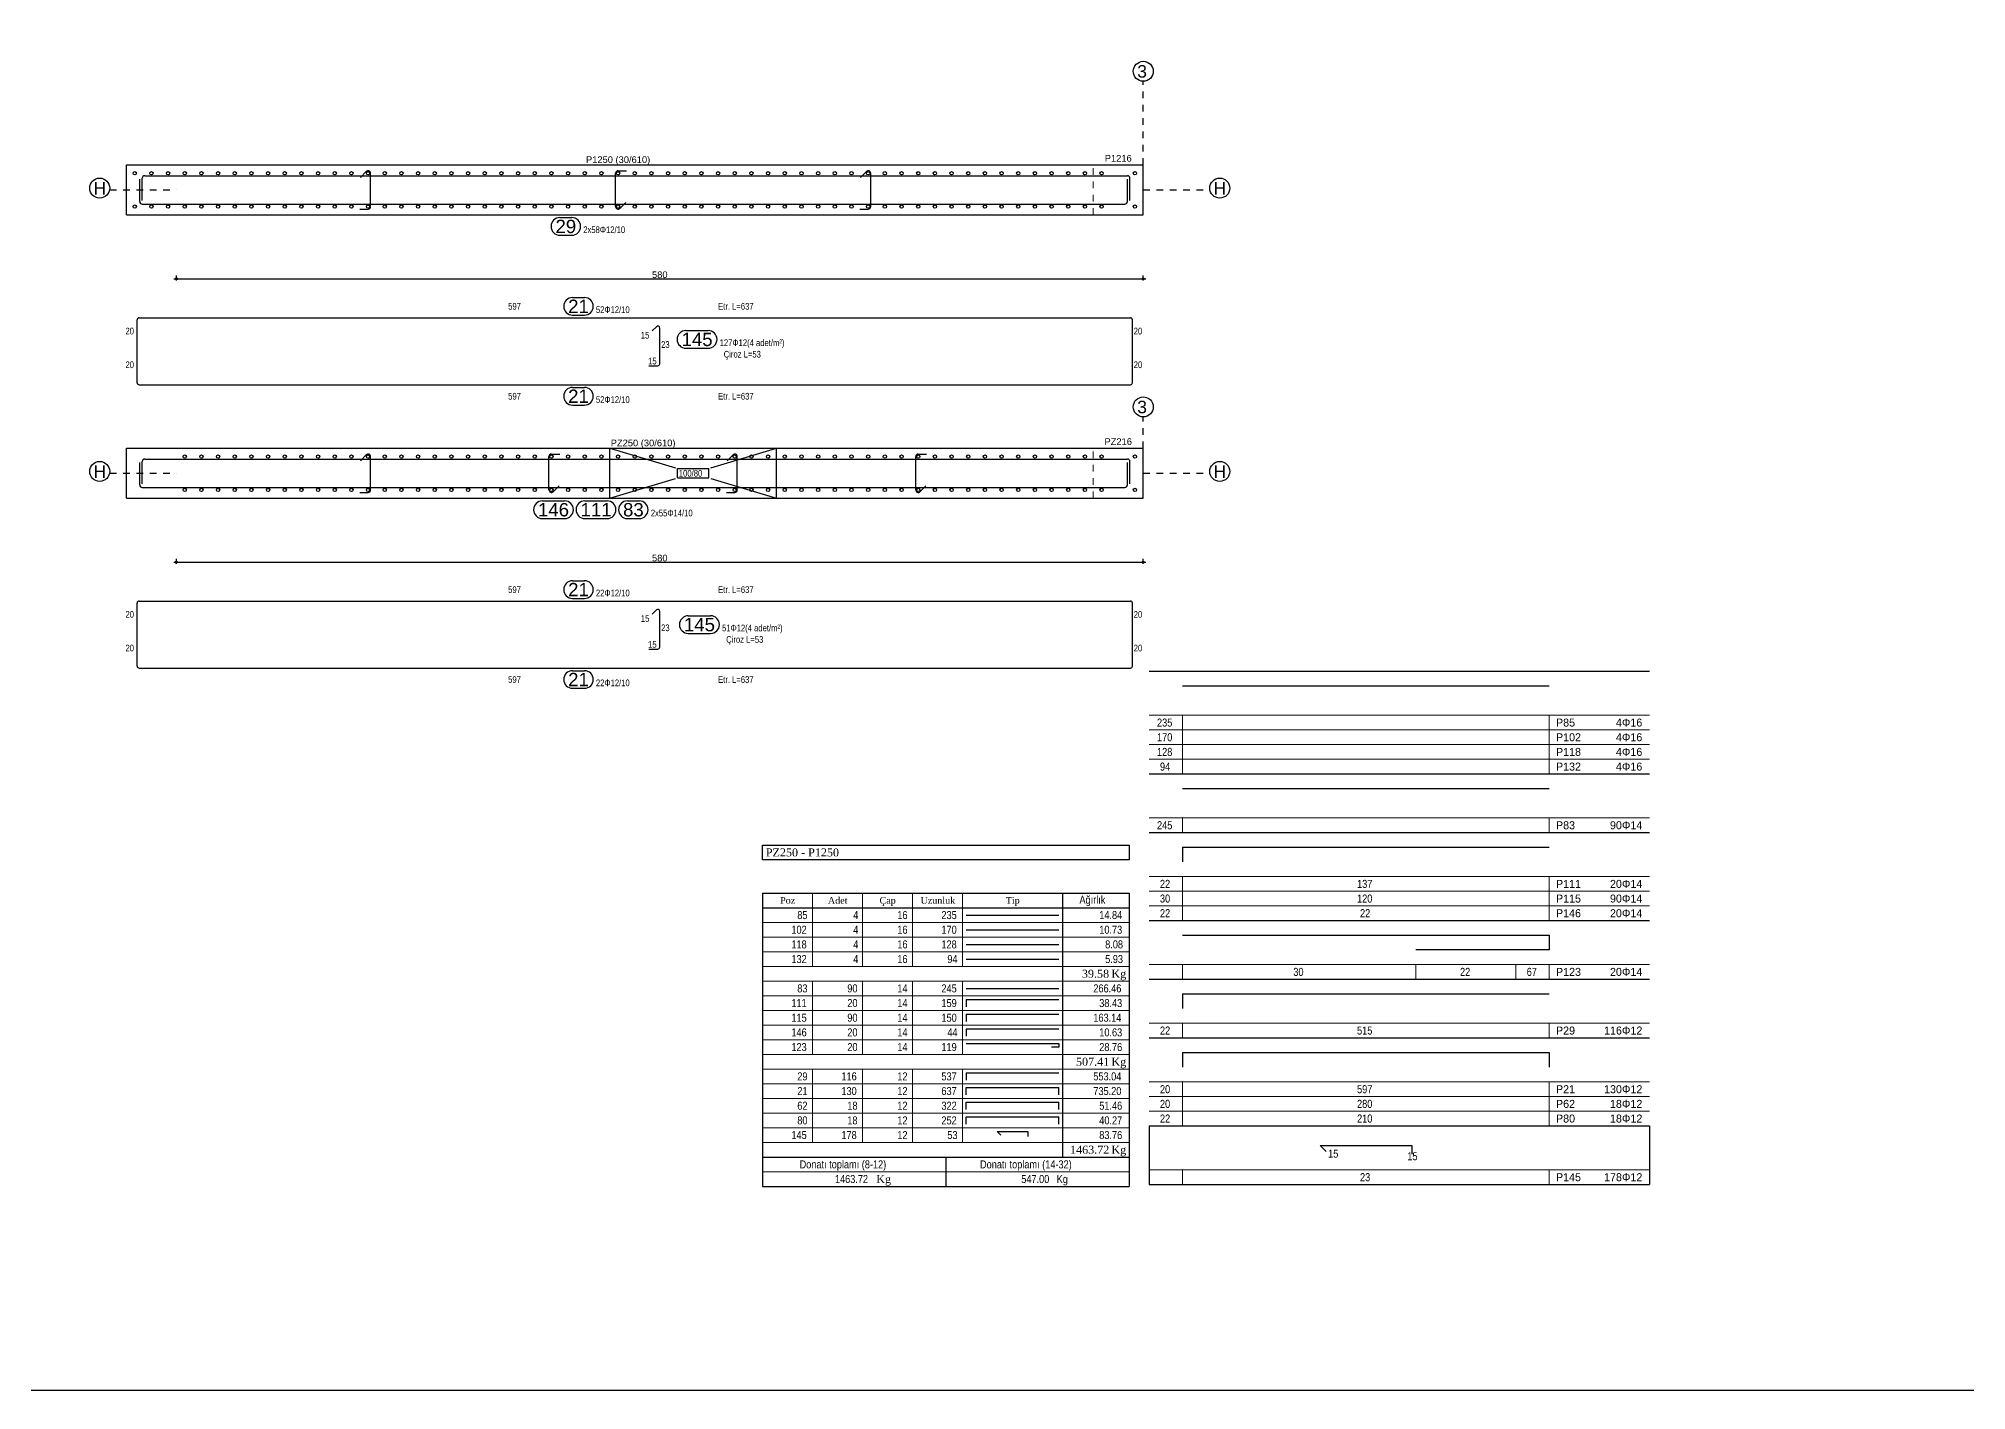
# Model space of a CAD drawing. Header units: metres. Extents: x 419734 to 420376, y 4564732 to 4565123.
# Drawn here: x 420259.06 to 420287.98, y 4564863.89 to 4564884.17 of the extents above; entities that cross this region are included whole.
import ezdxf

# ---------------------------------------------------------------- set-up
doc = ezdxf.new("R2010")
doc.units = ezdxf.units.M
doc.linetypes.add('HIDDEN4', pattern=[0.09375, 0.0625, -0.03125])
doc.linetypes.add('TRATTO-PUNTO', pattern=[1, 0.5, -0.25, 0, -0.25])
for name, color, linetype in [('Standart', 7, 'Continuous'), ('SW_ASSI', 7, 'TRATTO-PUNTO'), ('SW_DIM', 33, 'Continuous'), ('SW_MAGRONE', 2, 'Continuous'), ('SW_QUOTE', 1, 'Continuous'), ('SW_SEZIONI-ARMATURA', 3, 'Continuous'), ('SW_TXT_TESTI', 1, 'Continuous')]:
    doc.layers.add(name, color=color, linetype=linetype)
doc.styles.add('arial_1_18', font='arial.ttf', dxfattribs={"height": 0.2})
doc.styles.add('SWS', font='ARIALN.TTF')
doc.styles.add('symbol_1_18', font='symbol.ttf', dxfattribs={"height": 0.2})
doc.styles.add('times new roman_1_18', font='times.ttf', dxfattribs={"height": 0.2})

msp = doc.modelspace()

# ---------------------------------------------------------------- linework, layer by layer
for centre in [(420275.63051, 4564883.6815), (420259.98006, 4564881.92911), (420276.77768, 4564881.92911), (420275.63051, 4564878.64682), (420259.98006, 4564877.67911), (420276.77768, 4564877.67911)]:
    msp.add_circle(centre, 0.15)
at = {"layer": 'Standart', "color": 2}
msp.add_lwpolyline([(420376.27637, 4564863.89188), (419946.10266, 4564863.89188), (419946.10266, 4564905.93855)], dxfattribs=at)
at = {"layer": 'Standart', "color": 1, "linetype": 'HIDDEN4', "lineweight": 5}
for points in [[(420274.87996, 4564881.52647), (420274.87996, 4564882.27647)], [(420274.87996, 4564877.27647), (420274.87996, 4564878.02647)]]:
    msp.add_lwpolyline(points, dxfattribs=at)
at = {"layer": 'Standart', "color": 1, "linetype": 'Continuous', "lineweight": 5}
for points in [[(420275.71994, 4564874.02111), (420283.21994, 4564874.02111)], [(420275.71994, 4564873.80111), (420283.21994, 4564873.80111)], [(420276.21994, 4564874.02111), (420276.21994, 4564873.14111)], [(420281.71994, 4564874.02111), (420281.71994, 4564873.14111)], [(420275.71994, 4564873.58111), (420283.21994, 4564873.58111)], [(420275.71994, 4564873.36111), (420283.21994, 4564873.36111)], [(420275.71994, 4564872.48111), (420283.21994, 4564872.48111)], [(420276.21994, 4564872.48111), (420276.21994, 4564872.26111)], [(420281.71994, 4564872.48111), (420281.71994, 4564872.26111)], [(420275.71994, 4564871.60111), (420283.21994, 4564871.60111)], [(420276.21994, 4564871.60111), (420276.21994, 4564870.94111)], [(420281.71994, 4564871.60111), (420281.71994, 4564870.94111)], [(420270.66987, 4564871.35353), (420270.66987, 4564870.25353)], [(420271.41987, 4564871.35353), (420271.41987, 4564870.25353)], [(420272.16987, 4564871.35353), (420272.16987, 4564870.25353)], [(420272.91987, 4564871.35353), (420272.91987, 4564870.25353)], [(420275.71994, 4564871.38111), (420283.21994, 4564871.38111)], [(420275.71994, 4564871.16111), (420283.21994, 4564871.16111)], [(420269.91987, 4564870.91353), (420275.41987, 4564870.91353)], [(420269.91987, 4564870.69353), (420275.41987, 4564870.69353)], [(420269.91987, 4564870.47353), (420275.41987, 4564870.47353)], [(420275.71994, 4564870.28111), (420283.21994, 4564870.28111)], [(420276.21994, 4564870.28111), (420276.21994, 4564870.06111)], [(420279.71994, 4564870.28111), (420279.71994, 4564870.06111)], [(420281.21994, 4564870.28111), (420281.21994, 4564870.06111)], [(420281.71994, 4564870.28111), (420281.71994, 4564870.06111)], [(420269.91987, 4564870.25353), (420275.41987, 4564870.25353)], [(420269.91987, 4564870.03353), (420275.41987, 4564870.03353)], [(420270.66987, 4564870.03353), (420270.66987, 4564868.93353)], [(420271.41987, 4564870.03353), (420271.41987, 4564868.93353)], [(420272.16987, 4564870.03353), (420272.16987, 4564868.93353)], [(420272.91987, 4564870.03353), (420272.91987, 4564868.93353)], [(420269.91987, 4564869.81353), (420275.41987, 4564869.81353)], [(420269.91987, 4564869.59353), (420275.41987, 4564869.59353)], [(420269.91987, 4564869.37353), (420275.41987, 4564869.37353)], [(420269.91987, 4564869.15353), (420275.41987, 4564869.15353)], [(420275.71994, 4564869.40111), (420283.21994, 4564869.40111)], [(420276.21994, 4564869.40111), (420276.21994, 4564869.18111)], [(420281.71994, 4564869.40111), (420281.71994, 4564869.18111)], [(420269.91987, 4564868.93353), (420275.41987, 4564868.93353)], [(420269.91987, 4564868.71353), (420275.41987, 4564868.71353)], [(420270.66987, 4564868.71353), (420270.66987, 4564867.61353)], [(420271.41987, 4564868.71353), (420271.41987, 4564867.61353)], [(420272.16987, 4564868.71353), (420272.16987, 4564867.61353)], [(420272.91987, 4564868.71353), (420272.91987, 4564867.61353)], [(420269.91987, 4564868.49353), (420275.41987, 4564868.49353)], [(420269.91987, 4564868.27353), (420275.41987, 4564868.27353)], [(420275.71994, 4564868.52111), (420283.21994, 4564868.52111)], [(420275.71994, 4564868.30111), (420283.21994, 4564868.30111)], [(420276.21994, 4564868.52111), (420276.21994, 4564867.86111)], [(420281.71994, 4564868.52111), (420281.71994, 4564867.86111)], [(420269.91987, 4564868.05353), (420275.41987, 4564868.05353)], [(420275.71994, 4564868.08111), (420283.21994, 4564868.08111)], [(420269.91987, 4564867.83353), (420275.41987, 4564867.83353)], [(420269.91987, 4564867.61353), (420275.41987, 4564867.61353)], [(420269.91987, 4564867.17353), (420275.41987, 4564867.17353)], [(420275.71994, 4564867.20111), (420283.21994, 4564867.20111)], [(420276.21994, 4564867.20111), (420276.21994, 4564866.98111)], [(420281.71994, 4564867.20111), (420281.71994, 4564866.98111)]]:
    msp.add_lwpolyline(points, dxfattribs=at)
at = {"layer": 'SW_ASSI', "ltscale": 0.2}
for points in [[(420275.62996, 4564882.27647), (420275.62996, 4564883.52647)], [(420260.12996, 4564881.90147), (420261.12996, 4564881.90147)], [(420275.62996, 4564881.90147), (420276.62996, 4564881.90147)], [(420275.62996, 4564878.02647), (420275.62996, 4564878.49178)], [(420260.12996, 4564877.65147), (420261.12996, 4564877.65147)], [(420275.62996, 4564877.65147), (420276.62996, 4564877.65147)]]:
    msp.add_lwpolyline(points, dxfattribs=at)
at = {"layer": 'SW_DIM', "ltscale": 0.5}
for points in [[(420261.08996, 4564880.56647), (420275.66996, 4564880.56647)], [(420261.12996, 4564880.54147), (420261.12996, 4564880.61647)], [(420275.62996, 4564880.54147), (420275.62996, 4564880.61647)], [(420261.12996, 4564876.29147), (420261.12996, 4564876.36647)], [(420275.62996, 4564876.29147), (420275.62996, 4564876.36647)], [(420261.08996, 4564876.31647), (420275.66996, 4564876.31647)]]:
    msp.add_lwpolyline(points, dxfattribs=at)
for centre in [(420261.12996, 4564880.56647), (420275.62996, 4564880.56647), (420261.12996, 4564876.31647), (420275.62996, 4564876.31647)]:
    msp.add_circle(centre, 0.015, dxfattribs=at)
at = {"layer": 'SW_MAGRONE'}
for points in [[(420260.37996, 4564882.27647), (420275.62996, 4564882.27647)], [(420260.37996, 4564881.52647), (420260.37996, 4564882.27647)], [(420275.62996, 4564881.52647), (420275.62996, 4564882.27647)], [(420260.37996, 4564881.52647), (420275.62996, 4564881.52647)], [(420260.37996, 4564878.02647), (420275.62996, 4564878.02647)], [(420260.37996, 4564877.27647), (420260.37996, 4564878.02647)], [(420267.62996, 4564877.27647), (420267.62996, 4564878.02647)], [(420267.62996, 4564878.02647), (420268.61329, 4564877.73147)], [(420269.14662, 4564877.73147), (420270.12996, 4564878.02647)], [(420270.12996, 4564877.27647), (420270.12996, 4564878.02647)], [(420275.62996, 4564877.27647), (420275.62996, 4564878.02647)], [(420267.62996, 4564877.27647), (420268.61329, 4564877.57147)], [(420268.64631, 4564877.72147), (420269.11361, 4564877.72147)], [(420268.64631, 4564877.58147), (420268.64631, 4564877.72147)], [(420268.64631, 4564877.58147), (420269.11361, 4564877.58147)], [(420269.11361, 4564877.58147), (420269.11361, 4564877.72147)], [(420269.14662, 4564877.57147), (420270.12996, 4564877.27647)], [(420260.37996, 4564877.27647), (420275.62996, 4564877.27647)]]:
    msp.add_lwpolyline(points, dxfattribs=at)
at = {"layer": 'SW_QUOTE'}
for points in [[(420275.71994, 4564874.68111), (420283.21994, 4564874.68111)], [(420275.71994, 4564873.14111), (420283.21994, 4564873.14111)], [(420269.91987, 4564871.85353), (420269.91987, 4564872.07353)], [(420269.91987, 4564872.07353), (420275.41987, 4564872.07353)], [(420275.41987, 4564872.07353), (420275.41987, 4564871.85353)], [(420275.71994, 4564872.26111), (420283.21994, 4564872.26111)], [(420275.41987, 4564871.85353), (420269.91987, 4564871.85353)], [(420269.91987, 4564871.35353), (420275.41987, 4564871.35353)], [(420269.91987, 4564871.35353), (420269.91987, 4564866.95353)], [(420274.41987, 4564871.35353), (420274.41987, 4564867.39353)], [(420275.41987, 4564871.35353), (420275.41987, 4564866.95353)], [(420269.91987, 4564871.13353), (420275.41987, 4564871.13353)], [(420275.71994, 4564870.94111), (420283.21994, 4564870.94111)], [(420275.71994, 4564870.06111), (420283.21994, 4564870.06111)], [(420275.71994, 4564869.18111), (420283.21994, 4564869.18111)], [(420275.71994, 4564867.86111), (420283.21994, 4564867.86111)], [(420275.71994, 4564867.86111), (420275.71994, 4564866.98111)], [(420283.21994, 4564867.86111), (420283.21994, 4564866.98111)], [(420269.91987, 4564867.39353), (420275.41987, 4564867.39353)], [(420272.66987, 4564867.39353), (420272.66987, 4564866.95353)], [(420269.91987, 4564866.95353), (420275.41987, 4564866.95353)], [(420275.71994, 4564866.98111), (420283.21994, 4564866.98111)]]:
    msp.add_lwpolyline(points, dxfattribs=at)
at = {"layer": 'SW_SEZIONI-ARMATURA'}
for points in [[(420263.89005, 4564882.0896), (420263.97844, 4564882.17799)], [(420264.04246, 4564881.65147), (420264.04246, 4564882.15147)], [(420267.71746, 4564881.65147), (420267.71746, 4564882.15147)], [(420267.75496, 4564882.18897), (420267.87996, 4564882.18897)], [(420271.39005, 4564882.0896), (420271.47844, 4564882.17799)], [(420271.54246, 4564881.65147), (420271.54246, 4564882.15147)], [(420260.57996, 4564881.72647), (420260.57996, 4564882.06147)], [(420260.61746, 4564881.74147), (420260.61746, 4564882.07647)], [(420260.65496, 4564882.11397), (420275.39246, 4564882.11397)], [(420275.39246, 4564881.72647), (420275.39246, 4564882.06147)], [(420275.42996, 4564881.74147), (420275.42996, 4564882.07647)], [(420260.61746, 4564881.68897), (420275.35496, 4564881.68897)], [(420263.87996, 4564881.61397), (420264.00496, 4564881.61397)], [(420267.78147, 4564881.62495), (420267.86986, 4564881.71334)], [(420271.37996, 4564881.61397), (420271.50496, 4564881.61397)], [(420266.88161, 4564881.48647), (420267.06038, 4564881.48647)], [(420266.88161, 4564881.22247), (420267.06038, 4564881.22247)], [(420267.07147, 4564880.28797), (420267.25024, 4564880.28797)], [(420260.54246, 4564879.48397), (420260.54246, 4564879.95397)], [(420260.57246, 4564879.98397), (420275.43746, 4564879.98397)], [(420267.07147, 4564880.02397), (420267.25024, 4564880.02397)], [(420268.26505, 4564879.78657), (420268.32874, 4564879.85026)], [(420268.37996, 4564879.29397), (420268.37996, 4564879.82904)], [(420275.46746, 4564879.48397), (420275.46746, 4564879.95397)], [(420268.77177, 4564879.7912), (420269.10591, 4564879.7912)], [(420268.77177, 4564879.5272), (420269.10591, 4564879.5272)], [(420260.54246, 4564879.00897), (420260.54246, 4564879.47897)], [(420268.21746, 4564879.26397), (420268.34996, 4564879.26397)], [(420275.46746, 4564879.00897), (420275.46746, 4564879.47897)], [(420260.57246, 4564878.97897), (420275.43746, 4564878.97897)], [(420267.07147, 4564878.93897), (420267.25024, 4564878.93897)], [(420267.07147, 4564878.67497), (420267.25024, 4564878.67497)], [(420260.57996, 4564877.47647), (420260.57996, 4564877.81147)], [(420260.61746, 4564877.49147), (420260.61746, 4564877.82647)], [(420260.65496, 4564877.86397), (420275.39246, 4564877.86397)], [(420263.89005, 4564877.8396), (420263.97844, 4564877.92799)], [(420264.04246, 4564877.40147), (420264.04246, 4564877.90147)], [(420266.71746, 4564877.40147), (420266.71746, 4564877.90147)], [(420266.75496, 4564877.93897), (420266.87996, 4564877.93897)], [(420269.39005, 4564877.8396), (420269.47844, 4564877.92799)], [(420269.54246, 4564877.40147), (420269.54246, 4564877.90147)], [(420272.21746, 4564877.40147), (420272.21746, 4564877.90147)], [(420272.25496, 4564877.93897), (420272.37996, 4564877.93897)], [(420275.39246, 4564877.47647), (420275.39246, 4564877.81147)], [(420275.42996, 4564877.49147), (420275.42996, 4564877.82647)], [(420260.61746, 4564877.43897), (420275.35496, 4564877.43897)], [(420263.87996, 4564877.36397), (420264.00496, 4564877.36397)], [(420266.61868, 4564877.23647), (420266.95283, 4564877.23647)], [(420266.78147, 4564877.37495), (420266.86986, 4564877.46334)], [(420267.25661, 4564877.23647), (420267.59076, 4564877.23647)], [(420267.89454, 4564877.23647), (420268.07331, 4564877.23647)], [(420269.37996, 4564877.36397), (420269.50496, 4564877.36397)], [(420272.28147, 4564877.37495), (420272.36986, 4564877.46334)], [(420266.61868, 4564876.97247), (420266.95283, 4564876.97247)], [(420267.25661, 4564876.97247), (420267.59076, 4564876.97247)], [(420267.89454, 4564876.97247), (420268.07331, 4564876.97247)], [(420267.07147, 4564876.03797), (420267.25024, 4564876.03797)], [(420267.07147, 4564875.77397), (420267.25024, 4564875.77397)], [(420260.54246, 4564875.23397), (420260.54246, 4564875.70397)], [(420260.57246, 4564875.73397), (420275.43746, 4564875.73397)], [(420268.26505, 4564875.53657), (420268.32874, 4564875.60026)], [(420268.37996, 4564875.04397), (420268.37996, 4564875.57904)], [(420268.8073, 4564875.51273), (420269.14144, 4564875.51273)], [(420275.46746, 4564875.23397), (420275.46746, 4564875.70397)], [(420260.54246, 4564874.75897), (420260.54246, 4564875.22897)], [(420268.8073, 4564875.24873), (420269.14144, 4564875.24873)], [(420275.46746, 4564874.75897), (420275.46746, 4564875.22897)], [(420268.21746, 4564875.01397), (420268.34996, 4564875.01397)], [(420260.57246, 4564874.72897), (420275.43746, 4564874.72897)], [(420267.07147, 4564874.68897), (420267.25024, 4564874.68897)], [(420267.07147, 4564874.42497), (420267.25024, 4564874.42497)], [(420276.21994, 4564874.46111), (420281.71994, 4564874.46111)], [(420276.21994, 4564872.92111), (420281.71994, 4564872.92111)], [(420276.21994, 4564872.04111), (420281.71994, 4564872.04111)], [(420276.21994, 4564872.04111), (420276.21994, 4564871.82111)], [(420272.97487, 4564871.02353), (420274.36487, 4564871.02353)], [(420272.97487, 4564870.80353), (420274.36487, 4564870.80353)], [(420272.97487, 4564870.58353), (420274.36487, 4564870.58353)], [(420276.21994, 4564870.72111), (420281.71994, 4564870.72111)], [(420281.71994, 4564870.72111), (420281.71994, 4564870.50111)], [(420272.97487, 4564870.36353), (420274.36487, 4564870.36353)], [(420281.71994, 4564870.50111), (420279.71994, 4564870.50111)], [(420272.97487, 4564869.92353), (420274.36487, 4564869.92353)], [(420272.97487, 4564869.75853), (420274.36487, 4564869.75853)], [(420272.97487, 4564869.75853), (420272.97487, 4564869.64853)], [(420276.21994, 4564869.84111), (420281.71994, 4564869.84111)], [(420276.21994, 4564869.84111), (420276.21994, 4564869.62111)], [(420272.97487, 4564869.53853), (420274.36487, 4564869.53853)], [(420272.97487, 4564869.53853), (420272.97487, 4564869.42853)], [(420272.97487, 4564869.31853), (420274.36487, 4564869.31853)], [(420272.97487, 4564869.31853), (420272.97487, 4564869.20853)], [(420272.97487, 4564869.09853), (420274.36487, 4564869.09853)], [(420274.36487, 4564869.04353), (420274.25487, 4564869.04353)], [(420274.36487, 4564869.09853), (420274.36487, 4564869.04353)], [(420276.21994, 4564868.96111), (420281.71994, 4564868.96111)], [(420276.21994, 4564868.96111), (420276.21994, 4564868.74111)], [(420281.71994, 4564868.96111), (420281.71994, 4564868.74111)], [(420272.97487, 4564868.65853), (420274.36487, 4564868.65853)], [(420272.97487, 4564868.65853), (420272.97487, 4564868.54853)], [(420272.97487, 4564868.43853), (420274.36487, 4564868.43853)], [(420272.97487, 4564868.32853), (420272.97487, 4564868.43853)], [(420274.36487, 4564868.32853), (420274.36487, 4564868.43853)], [(420272.97487, 4564868.21853), (420274.36487, 4564868.21853)], [(420272.97487, 4564868.10853), (420272.97487, 4564868.21853)], [(420272.97487, 4564867.99853), (420274.36487, 4564867.99853)], [(420272.97487, 4564867.88853), (420272.97487, 4564867.99853)], [(420274.36487, 4564868.10853), (420274.36487, 4564868.21853)], [(420274.36487, 4564867.88853), (420274.36487, 4564867.99853)], [(420273.4382, 4564867.77853), (420273.90153, 4564867.77853)], [(420273.4382, 4564867.77853), (420273.4932, 4564867.72353)], [(420273.90153, 4564867.77853), (420273.90153, 4564867.70098)], [(420278.28244, 4564867.56778), (420279.65744, 4564867.56778)], [(420278.28244, 4564867.56778), (420278.37578, 4564867.47444)], [(420279.65744, 4564867.56778), (420279.65744, 4564867.43578)]]:
    msp.add_lwpolyline(points, dxfattribs=at)
for centre in [(420260.50496, 4564882.15147), (420260.75496, 4564882.15147), (420261.00496, 4564882.15147), (420261.25496, 4564882.15147), (420261.50496, 4564882.15147), (420261.75496, 4564882.15147), (420262.00496, 4564882.15147), (420262.25496, 4564882.15147), (420262.50496, 4564882.15147), (420262.75496, 4564882.15147), (420263.00496, 4564882.15147), (420263.25496, 4564882.15147), (420263.50496, 4564882.15147), (420263.75496, 4564882.15147), (420264.00496, 4564882.15147), (420264.25496, 4564882.15147), (420264.50496, 4564882.15147), (420264.75496, 4564882.15147), (420265.00496, 4564882.15147), (420265.25496, 4564882.15147), (420265.50496, 4564882.15147), (420265.75496, 4564882.15147), (420266.00496, 4564882.15147), (420266.25496, 4564882.15147), (420266.50496, 4564882.15147), (420266.75496, 4564882.15147), (420267.00496, 4564882.15147), (420267.25496, 4564882.15147), (420267.50496, 4564882.15147), (420267.75496, 4564882.15147), (420268.00496, 4564882.15147), (420268.25496, 4564882.15147), (420268.50496, 4564882.15147), (420268.75496, 4564882.15147), (420269.00496, 4564882.15147), (420269.25496, 4564882.15147), (420269.50496, 4564882.15147), (420269.75496, 4564882.15147), (420270.00496, 4564882.15147), (420270.25496, 4564882.15147), (420270.50496, 4564882.15147), (420270.75496, 4564882.15147), (420271.00496, 4564882.15147), (420271.25496, 4564882.15147), (420271.50496, 4564882.15147), (420271.75496, 4564882.15147), (420272.00496, 4564882.15147), (420272.25496, 4564882.15147), (420272.50496, 4564882.15147), (420272.75496, 4564882.15147), (420273.00496, 4564882.15147), (420273.25496, 4564882.15147), (420273.50496, 4564882.15147), (420273.75496, 4564882.15147), (420274.00496, 4564882.15147), (420274.25496, 4564882.15147), (420274.50496, 4564882.15147), (420274.75496, 4564882.15147), (420275.00496, 4564882.15147), (420275.50496, 4564882.15147), (420260.50496, 4564881.65147), (420260.75496, 4564881.65147), (420261.00496, 4564881.65147), (420261.25496, 4564881.65147), (420261.50496, 4564881.65147), (420261.75496, 4564881.65147), (420262.00496, 4564881.65147), (420262.25496, 4564881.65147), (420262.50496, 4564881.65147), (420262.75496, 4564881.65147), (420263.00496, 4564881.65147), (420263.25496, 4564881.65147), (420263.50496, 4564881.65147), (420263.75496, 4564881.65147), (420264.00496, 4564881.65147), (420264.25496, 4564881.65147), (420264.50496, 4564881.65147), (420264.75496, 4564881.65147), (420265.00496, 4564881.65147), (420265.25496, 4564881.65147), (420265.50496, 4564881.65147), (420265.75496, 4564881.65147), (420266.00496, 4564881.65147), (420266.25496, 4564881.65147), (420266.50496, 4564881.65147), (420266.75496, 4564881.65147), (420267.00496, 4564881.65147), (420267.25496, 4564881.65147), (420267.50496, 4564881.65147), (420267.75496, 4564881.65147), (420268.00496, 4564881.65147), (420268.25496, 4564881.65147), (420268.50496, 4564881.65147), (420268.75496, 4564881.65147), (420269.00496, 4564881.65147), (420269.25496, 4564881.65147), (420269.50496, 4564881.65147), (420269.75496, 4564881.65147), (420270.00496, 4564881.65147), (420270.25496, 4564881.65147), (420270.50496, 4564881.65147), (420270.75496, 4564881.65147), (420271.00496, 4564881.65147), (420271.25496, 4564881.65147), (420271.50496, 4564881.65147), (420271.75496, 4564881.65147), (420272.00496, 4564881.65147), (420272.25496, 4564881.65147), (420272.50496, 4564881.65147), (420272.75496, 4564881.65147), (420273.00496, 4564881.65147), (420273.25496, 4564881.65147), (420273.50496, 4564881.65147), (420273.75496, 4564881.65147), (420274.00496, 4564881.65147), (420274.25496, 4564881.65147), (420274.50496, 4564881.65147), (420274.75496, 4564881.65147), (420275.00496, 4564881.65147), (420275.50496, 4564881.65147), (420261.25496, 4564877.90147), (420261.50496, 4564877.90147), (420261.75496, 4564877.90147), (420262.00496, 4564877.90147), (420262.25496, 4564877.90147), (420262.50496, 4564877.90147), (420262.75496, 4564877.90147), (420263.00496, 4564877.90147), (420263.25496, 4564877.90147), (420263.50496, 4564877.90147), (420263.75496, 4564877.90147), (420264.00496, 4564877.90147), (420264.25496, 4564877.90147), (420264.50496, 4564877.90147), (420264.75496, 4564877.90147), (420265.00496, 4564877.90147), (420265.25496, 4564877.90147), (420265.50496, 4564877.90147), (420265.75496, 4564877.90147), (420266.00496, 4564877.90147), (420266.25496, 4564877.90147), (420266.50496, 4564877.90147), (420266.75496, 4564877.90147), (420267.00496, 4564877.90147), (420267.25496, 4564877.90147), (420267.50496, 4564877.90147), (420267.75496, 4564877.90147), (420268.00496, 4564877.90147), (420268.25496, 4564877.90147), (420268.50496, 4564877.90147), (420268.75496, 4564877.90147), (420269.00496, 4564877.90147), (420269.25496, 4564877.90147), (420269.50496, 4564877.90147), (420269.75496, 4564877.90147), (420270.00496, 4564877.90147), (420270.25496, 4564877.90147), (420270.50496, 4564877.90147), (420270.75496, 4564877.90147), (420271.00496, 4564877.90147), (420271.25496, 4564877.90147), (420271.50496, 4564877.90147), (420271.75496, 4564877.90147), (420272.00496, 4564877.90147), (420272.25496, 4564877.90147), (420272.50496, 4564877.90147), (420272.75496, 4564877.90147), (420273.00496, 4564877.90147), (420273.25496, 4564877.90147), (420273.50496, 4564877.90147), (420273.75496, 4564877.90147), (420274.00496, 4564877.90147), (420274.25496, 4564877.90147), (420274.50496, 4564877.90147), (420274.75496, 4564877.90147), (420275.00496, 4564877.90147), (420275.50496, 4564877.90147), (420261.25496, 4564877.40147), (420261.50496, 4564877.40147), (420261.75496, 4564877.40147), (420262.00496, 4564877.40147), (420262.25496, 4564877.40147), (420262.50496, 4564877.40147), (420262.75496, 4564877.40147), (420263.00496, 4564877.40147), (420263.25496, 4564877.40147), (420263.50496, 4564877.40147), (420263.75496, 4564877.40147), (420264.00496, 4564877.40147), (420264.25496, 4564877.40147), (420264.50496, 4564877.40147), (420264.75496, 4564877.40147), (420265.00496, 4564877.40147), (420265.25496, 4564877.40147), (420265.50496, 4564877.40147), (420265.75496, 4564877.40147), (420266.00496, 4564877.40147), (420266.25496, 4564877.40147), (420266.50496, 4564877.40147), (420266.75496, 4564877.40147), (420267.00496, 4564877.40147), (420267.25496, 4564877.40147), (420267.50496, 4564877.40147), (420267.75496, 4564877.40147), (420268.00496, 4564877.40147), (420268.25496, 4564877.40147), (420268.50496, 4564877.40147), (420268.75496, 4564877.40147), (420269.00496, 4564877.40147), (420269.25496, 4564877.40147), (420269.50496, 4564877.40147), (420269.75496, 4564877.40147), (420270.00496, 4564877.40147), (420270.25496, 4564877.40147), (420270.50496, 4564877.40147), (420270.75496, 4564877.40147), (420271.00496, 4564877.40147), (420271.25496, 4564877.40147), (420271.50496, 4564877.40147), (420271.75496, 4564877.40147), (420272.00496, 4564877.40147), (420272.25496, 4564877.40147), (420272.50496, 4564877.40147), (420272.75496, 4564877.40147), (420273.00496, 4564877.40147), (420273.25496, 4564877.40147), (420273.50496, 4564877.40147), (420273.75496, 4564877.40147), (420274.00496, 4564877.40147), (420274.25496, 4564877.40147), (420274.50496, 4564877.40147), (420274.75496, 4564877.40147), (420275.00496, 4564877.40147), (420275.50496, 4564877.40147)]:
    msp.add_circle(centre, 0.025, dxfattribs=at)
for centre, radius, start, end in [((420264.00496, 4564882.15147), 0.0375, 0, 135), ((420267.75496, 4564882.15147), 0.0375, 90, 180), ((420271.50496, 4564882.15147), 0.0375, 0, 135), ((420260.65496, 4564882.07647), 0.0375, 90, 180), ((420275.39246, 4564882.07647), 0.0375, 0, 90), ((420260.61746, 4564881.72647), 0.0375, 180, 270), ((420264.00496, 4564881.65147), 0.0375, 270, 0), ((420267.75496, 4564881.65147), 0.0375, 180, 315), ((420271.50496, 4564881.65147), 0.0375, 270, 0), ((420275.35496, 4564881.72647), 0.0375, 270, 0), ((420266.88161, 4564881.35447), 0.132, 90, 270), ((420267.06038, 4564881.35447), 0.132, 270, 90), ((420267.07147, 4564880.15597), 0.132, 90, 270), ((420267.25024, 4564880.15597), 0.132, 270, 90), ((420260.57246, 4564879.95397), 0.03, 90, 180), ((420268.34996, 4564879.82904), 0.03, 0, 135), ((420275.43746, 4564879.95397), 0.03, 0, 90), ((420268.77177, 4564879.6592), 0.132, 90, 270), ((420269.10591, 4564879.6592), 0.132, 270, 90), ((420268.34996, 4564879.29397), 0.03, 270, 0), ((420260.57246, 4564879.00897), 0.03, 180, 270), ((420275.43746, 4564879.00897), 0.03, 270, 0), ((420267.07147, 4564878.80697), 0.132, 90, 270), ((420267.25024, 4564878.80697), 0.132, 270, 90), ((420260.65496, 4564877.82647), 0.0375, 90, 180), ((420264.00496, 4564877.90147), 0.0375, 0, 135), ((420266.75496, 4564877.90147), 0.0375, 90, 180), ((420269.50496, 4564877.90147), 0.0375, 0, 135), ((420272.25496, 4564877.90147), 0.0375, 90, 180), ((420275.39246, 4564877.82647), 0.0375, 0, 90), ((420260.61746, 4564877.47647), 0.0375, 180, 270), ((420264.00496, 4564877.40147), 0.0375, 270, 0), ((420266.61868, 4564877.10447), 0.132, 90, 270), ((420266.75496, 4564877.40147), 0.0375, 180, 315), ((420266.95283, 4564877.10447), 0.132, 270, 90), ((420267.25661, 4564877.10447), 0.132, 90, 270), ((420267.59076, 4564877.10447), 0.132, 270, 90), ((420267.89454, 4564877.10447), 0.132, 90, 270), ((420268.07331, 4564877.10447), 0.132, 270, 90), ((420269.50496, 4564877.40147), 0.0375, 270, 0), ((420272.25496, 4564877.40147), 0.0375, 180, 315), ((420275.35496, 4564877.47647), 0.0375, 270, 0), ((420267.07147, 4564875.90597), 0.132, 90, 270), ((420267.25024, 4564875.90597), 0.132, 270, 90), ((420260.57246, 4564875.70397), 0.03, 90, 180), ((420268.34996, 4564875.57904), 0.03, 0, 135), ((420268.8073, 4564875.38073), 0.132, 90, 270), ((420269.14144, 4564875.38073), 0.132, 270, 90), ((420275.43746, 4564875.70397), 0.03, 0, 90), ((420268.34996, 4564875.04397), 0.03, 270, 0), ((420260.57246, 4564874.75897), 0.03, 180, 270), ((420267.07147, 4564874.55697), 0.132, 90, 270), ((420267.25024, 4564874.55697), 0.132, 270, 90), ((420275.43746, 4564874.75897), 0.03, 270, 0)]:
    msp.add_arc(centre, radius, start, end, dxfattribs=at)

# ---------------------------------------------------------------- texts
at = {"layer": 'Standart', "color": 1, "linetype": 'Continuous', "lineweight": 5, "style": 'arial_1_18'}
for s, p in [('P1216', (420275.05301, 4564882.32647)), ('P1250 (30/610)', (420267.27344, 4564882.30647)), ('PZ250 (30/610)', (420267.64462, 4564878.05647)), ('PZ216', (420275.04918, 4564878.07647))]:
    msp.add_text(s, height=0.1, dxfattribs=at).set_placement(p)
at = {"layer": 'Standart', "color": 3, "linetype": 'Continuous', "lineweight": 5, "style": 'arial_1_18'}
for s, p in [('29', (420266.81561, 4564881.25447)), ('21', (420267.00547, 4564880.05597)), ('145', (420268.70577, 4564879.5592)), ('21', (420267.00547, 4564878.70697)), ('146', (420266.55268, 4564877.00447)), ('111', (420267.19061, 4564877.00447)), ('83', (420267.82854, 4564877.00447)), ('21', (420267.00547, 4564875.80597)), ('145', (420268.7413, 4564875.28073)), ('21', (420267.00547, 4564874.45697))]:
    msp.add_text(s, height=0.2, dxfattribs=at).set_placement(p)
at = {"layer": 'SW_DIM', "ltscale": 0.5, "style": 'arial_1_18'}
for p in [(420268.26342, 4564880.57897), (420268.26342, 4564876.32897)]:
    msp.add_text('580', height=0.1, dxfattribs=at).set_placement(p)
at = {"layer": 'SW_TXT_TESTI', "style": 'arial_1_18'}
for s, p in [('3', (420275.54022, 4564883.58675)), ('H', (420259.88744, 4564881.83157)), ('H', (420276.68506, 4564881.83157)), ('3', (420275.54022, 4564878.55206)), ('H', (420259.88744, 4564877.58157)), ('H', (420276.68506, 4564877.58157))]:
    msp.add_text(s, height=0.1875, dxfattribs=at).set_placement(p)
at = {"layer": 'SW_TXT_TESTI', "linetype": 'Continuous', "lineweight": 5}
for s, height, style, p in [('2x58Φ12/10', 0.1, 'SWS', (420267.23227, 4564881.25447)), ('597', 0.1, 'SWS', (420266.10651, 4564880.10597)), ('52Φ12/10', 0.1, 'SWS', (420267.42213, 4564880.05597)), ('Etr. L=637', 0.1, 'SWS', (420269.25489, 4564880.10597)), ('20', 0.1, 'SWS', (420260.36707, 4564879.73397)), ('20', 0.1, 'SWS', (420275.48746, 4564879.73397)), ('15', 0.1, 'SWS', (420268.09553, 4564879.67242)), ('23', 0.1, 'SWS', (420268.39996, 4564879.53272)), ('127Φ12(4 adet/m²)', 0.1, 'SWS', (420269.2778, 4564879.5592)), ('20', 0.1, 'SWS', (420260.36707, 4564879.22897)), ('15', 0.1, 'SWS', (420268.20457, 4564879.28397)), ('Çiroz L=53', 0.1, 'SWS', (420269.33872, 4564879.3872)), ('20', 0.1, 'SWS', (420275.48746, 4564879.22897)), ('597', 0.1, 'SWS', (420266.10651, 4564878.75697)), ('52Φ12/10', 0.1, 'SWS', (420267.42213, 4564878.70697)), ('Etr. L=637', 0.1, 'SWS', (420269.25489, 4564878.75697)), ('100/80', 0.1, 'SWS', (420268.66631, 4564877.60147)), ('2x55Φ14/10', 0.1, 'SWS', (420268.2452, 4564877.00447)), ('597', 0.1, 'SWS', (420266.10651, 4564875.85597)), ('22Φ12/10', 0.1, 'SWS', (420267.42213, 4564875.80597)), ('Etr. L=637', 0.1, 'SWS', (420269.25489, 4564875.85597)), ('20', 0.1, 'SWS', (420260.36707, 4564875.48397)), ('15', 0.1, 'SWS', (420268.09553, 4564875.42242)), ('20', 0.1, 'SWS', (420275.48746, 4564875.48397)), ('23', 0.1, 'SWS', (420268.39996, 4564875.28272)), ('51Φ12(4 adet/m²)', 0.1, 'SWS', (420269.31334, 4564875.28073)), ('Çiroz L=53', 0.1, 'SWS', (420269.37571, 4564875.10873)), ('20', 0.1, 'SWS', (420260.36707, 4564874.97897)), ('15', 0.1, 'SWS', (420268.20457, 4564875.03397)), ('20', 0.1, 'SWS', (420275.48746, 4564874.97897)), ('597', 0.1, 'SWS', (420266.10651, 4564874.50697)), ('22Φ12/10', 0.1, 'SWS', (420267.42213, 4564874.45697)), ('Etr. L=637', 0.1, 'SWS', (420269.25489, 4564874.50697)), ('235', 0.12, 'SWS', (420275.83678, 4564873.85111)), ('170', 0.12, 'SWS', (420275.83678, 4564873.63111)), ('128', 0.12, 'SWS', (420275.83678, 4564873.41111)), ('94', 0.12, 'SWS', (420275.88117, 4564873.19111)), ('245', 0.12, 'SWS', (420275.83678, 4564872.31111)), ('22', 0.12, 'SWS', (420275.88117, 4564871.43111)), ('137', 0.12, 'SWS', (420278.83678, 4564871.43111)), ('Poz', 0.1, 'times new roman_1_18', (420270.18398, 4564871.19353)), ('Adet', 0.1, 'times new roman_1_18', (420270.90117, 4564871.19353)), ('Çap', 0.1, 'times new roman_1_18', (420271.6758, 4564871.19353)), ('Uzunluk', 0.1, 'times new roman_1_18', (420272.2902, 4564871.19353)), ('Tip', 0.1, 'times new roman_1_18', (420273.56717, 4564871.19353)), ('Ağırlık', 0.12, 'SWS', (420274.67339, 4564871.19353)), ('30', 0.12, 'SWS', (420275.88117, 4564871.21111)), ('120', 0.12, 'SWS', (420278.83678, 4564871.21111)), ('102', 0.12, 'SWS', (420270.35355, 4564870.74353)), ('85', 0.12, 'SWS', (420270.44232, 4564870.96353)), ('4', 0.12, 'SWS', (420271.2811, 4564870.96353)), ('4', 0.12, 'SWS', (420271.2811, 4564870.74353)), ('16', 0.12, 'SWS', (420271.94232, 4564870.96353)), ('16', 0.12, 'SWS', (420271.94232, 4564870.74353)), ('235', 0.12, 'SWS', (420272.60355, 4564870.96353)), ('170', 0.12, 'SWS', (420272.60355, 4564870.74353)), ('14.84', 0.12, 'SWS', (420274.97039, 4564870.96353)), ('10.73', 0.12, 'SWS', (420274.97039, 4564870.74353)), ('22', 0.12, 'SWS', (420275.88117, 4564870.99111)), ('22', 0.12, 'SWS', (420278.88117, 4564870.99111)), ('118', 0.12, 'SWS', (420270.35355, 4564870.52353)), ('4', 0.12, 'SWS', (420271.2811, 4564870.52353)), ('16', 0.12, 'SWS', (420271.94232, 4564870.52353)), ('128', 0.12, 'SWS', (420272.60355, 4564870.52353)), ('8.08', 0.12, 'SWS', (420275.05916, 4564870.52353)), ('132', 0.12, 'SWS', (420270.35355, 4564870.30353)), ('4', 0.12, 'SWS', (420271.2811, 4564870.30353)), ('16', 0.12, 'SWS', (420271.94232, 4564870.30353)), ('94', 0.12, 'SWS', (420272.69232, 4564870.30353)), ('5.93', 0.12, 'SWS', (420275.05916, 4564870.30353)), ('39.58', 0.12, 'times new roman_1_18', (420274.7102, 4564870.08353)), ('Kg', 0.12, 'times new roman_1_18', (420275.15304, 4564870.08353)), ('30', 0.12, 'SWS', (420277.88117, 4564870.11111)), ('22', 0.12, 'SWS', (420280.38117, 4564870.11111)), ('67', 0.12, 'SWS', (420281.38117, 4564870.11111)), ('111', 0.12, 'SWS', (420270.35355, 4564869.64353)), ('83', 0.12, 'SWS', (420270.44232, 4564869.86353)), ('90', 0.12, 'SWS', (420271.19232, 4564869.86353)), ('20', 0.12, 'SWS', (420271.19232, 4564869.64353)), ('14', 0.12, 'SWS', (420271.94232, 4564869.86353)), ('14', 0.12, 'SWS', (420271.94232, 4564869.64353)), ('245', 0.12, 'SWS', (420272.60355, 4564869.86353)), ('159', 0.12, 'SWS', (420272.60355, 4564869.64353)), ('266.46', 0.12, 'SWS', (420274.88162, 4564869.86353)), ('38.43', 0.12, 'SWS', (420274.97039, 4564869.64353)), ('115', 0.12, 'SWS', (420270.35355, 4564869.42353)), ('90', 0.12, 'SWS', (420271.19232, 4564869.42353)), ('14', 0.12, 'SWS', (420271.94232, 4564869.42353)), ('150', 0.12, 'SWS', (420272.60355, 4564869.42353)), ('163.14', 0.12, 'SWS', (420274.88162, 4564869.42353)), ('146', 0.12, 'SWS', (420270.35355, 4564869.20353)), ('20', 0.12, 'SWS', (420271.19232, 4564869.20353)), ('14', 0.12, 'SWS', (420271.94232, 4564869.20353)), ('44', 0.12, 'SWS', (420272.69232, 4564869.20353)), ('10.63', 0.12, 'SWS', (420274.97039, 4564869.20353)), ('22', 0.12, 'SWS', (420275.88117, 4564869.23111)), ('515', 0.12, 'SWS', (420278.83678, 4564869.23111)), ('123', 0.12, 'SWS', (420270.35355, 4564868.98353)), ('20', 0.12, 'SWS', (420271.19232, 4564868.98353)), ('14', 0.12, 'SWS', (420271.94232, 4564868.98353)), ('119', 0.12, 'SWS', (420272.60355, 4564868.98353)), ('507.41', 0.12, 'times new roman_1_18', (420274.62143, 4564868.76353)), ('28.76', 0.12, 'SWS', (420274.97039, 4564868.98353)), ('Kg', 0.12, 'times new roman_1_18', (420275.15304, 4564868.76353)), ('29', 0.12, 'SWS', (420270.44232, 4564868.54353)), ('116', 0.12, 'SWS', (420271.10355, 4564868.54353)), ('12', 0.12, 'SWS', (420271.94232, 4564868.54353)), ('537', 0.12, 'SWS', (420272.60355, 4564868.54353)), ('553.04', 0.12, 'SWS', (420274.88162, 4564868.54353)), ('21', 0.12, 'SWS', (420270.44232, 4564868.32353)), ('130', 0.12, 'SWS', (420271.10355, 4564868.32353)), ('12', 0.12, 'SWS', (420271.94232, 4564868.32353)), ('637', 0.12, 'SWS', (420272.60355, 4564868.32353)), ('735.20', 0.12, 'SWS', (420274.88162, 4564868.32353)), ('20', 0.12, 'SWS', (420275.88117, 4564868.35111)), ('20', 0.12, 'SWS', (420275.88117, 4564868.13111)), ('597', 0.12, 'SWS', (420278.83678, 4564868.35111)), ('280', 0.12, 'SWS', (420278.83678, 4564868.13111)), ('80', 0.12, 'SWS', (420270.44232, 4564867.88353)), ('62', 0.12, 'SWS', (420270.44232, 4564868.10353)), ('18', 0.12, 'SWS', (420271.19232, 4564868.10353)), ('18', 0.12, 'SWS', (420271.19232, 4564867.88353)), ('12', 0.12, 'SWS', (420271.94232, 4564868.10353)), ('12', 0.12, 'SWS', (420271.94232, 4564867.88353)), ('322', 0.12, 'SWS', (420272.60355, 4564868.10353)), ('252', 0.12, 'SWS', (420272.60355, 4564867.88353)), ('40.27', 0.12, 'SWS', (420274.97039, 4564867.88353)), ('51.46', 0.12, 'SWS', (420274.97039, 4564868.10353)), ('22', 0.12, 'SWS', (420275.88117, 4564867.91111)), ('210', 0.12, 'SWS', (420278.83678, 4564867.91111)), ('145', 0.12, 'SWS', (420270.35355, 4564867.66353)), ('178', 0.12, 'SWS', (420271.10355, 4564867.66353)), ('12', 0.12, 'SWS', (420271.94232, 4564867.66353)), ('53', 0.12, 'SWS', (420272.69232, 4564867.66353)), ('83.76', 0.12, 'SWS', (420274.97039, 4564867.66353)), ('1463.72', 0.12, 'times new roman_1_18', (420274.53266, 4564867.44353)), ('Kg', 0.12, 'times new roman_1_18', (420275.15304, 4564867.44353)), ('15', 0.12, 'SWS', (420278.40254, 4564867.38444)), ('15', 0.12, 'SWS', (420279.59086, 4564867.34578)), ('Donatı toplamı (8-12)', 0.12, 'SWS', (420270.47667, 4564867.22353)), ('1463.72', 0.12, 'SWS', (420271.00636, 4564867.00353)), ('Kg', 0.12, 'times new roman_1_18', (420271.62674, 4564867.00353)), ('Donatı toplamı (14-32)', 0.12, 'SWS', (420273.18228, 4564867.22353)), ('547.00', 0.12, 'SWS', (420273.80074, 4564867.00353)), ('Kg', 0.12, 'SWS', (420274.33236, 4564867.00353)), ('23', 0.12, 'SWS', (420278.88117, 4564867.03111))]:
    msp.add_text(s, height=height, dxfattribs=dict(at, style=style)).set_placement(p)
at = {"layer": 'SW_TXT_TESTI', "linetype": 'Continuous', "lineweight": -3}
for s, style, p in [('R85', 'symbol_1_18', (420281.81994, 4564873.85111)), ('R102', 'symbol_1_18', (420281.81994, 4564873.63111)), ('4F16', 'symbol_1_18', (420282.71842, 4564873.85111)), ('4F16', 'symbol_1_18', (420282.71842, 4564873.63111)), ('R118', 'symbol_1_18', (420281.81994, 4564873.41111)), ('4F16', 'symbol_1_18', (420282.71842, 4564873.41111)), ('R132', 'symbol_1_18', (420281.81994, 4564873.19111)), ('4F16', 'symbol_1_18', (420282.71842, 4564873.19111)), ('R83', 'symbol_1_18', (420281.81994, 4564872.31111)), ('90F14', 'symbol_1_18', (420282.62972, 4564872.31111)), ('PZ250 - P1250', 'times new roman_1_18', (420269.96987, 4564871.90353)), ('R111', 'symbol_1_18', (420281.81994, 4564871.43111)), ('20F14', 'symbol_1_18', (420282.62972, 4564871.43111)), ('R115', 'symbol_1_18', (420281.81994, 4564871.21111)), ('90F14', 'symbol_1_18', (420282.62972, 4564871.21111)), ('R146', 'symbol_1_18', (420281.81994, 4564870.99111)), ('20F14', 'symbol_1_18', (420282.62972, 4564870.99111)), ('R123', 'symbol_1_18', (420281.81994, 4564870.11111)), ('20F14', 'symbol_1_18', (420282.62972, 4564870.11111)), ('R29', 'symbol_1_18', (420281.81994, 4564869.23111)), ('116F12', 'symbol_1_18', (420282.54103, 4564869.23111)), ('R21', 'symbol_1_18', (420281.81994, 4564868.35111)), ('R62', 'symbol_1_18', (420281.81994, 4564868.13111)), ('130F12', 'symbol_1_18', (420282.54103, 4564868.35111)), ('18F12', 'symbol_1_18', (420282.62972, 4564868.13111)), ('R80', 'symbol_1_18', (420281.81994, 4564867.91111)), ('18F12', 'symbol_1_18', (420282.62972, 4564867.91111)), ('R145', 'symbol_1_18', (420281.81994, 4564867.03111)), ('178F12', 'symbol_1_18', (420282.54103, 4564867.03111))]:
    msp.add_text(s, height=0.12, dxfattribs=dict(at, style=style)).set_placement(p)

doc.saveas('drawing.dxf')
